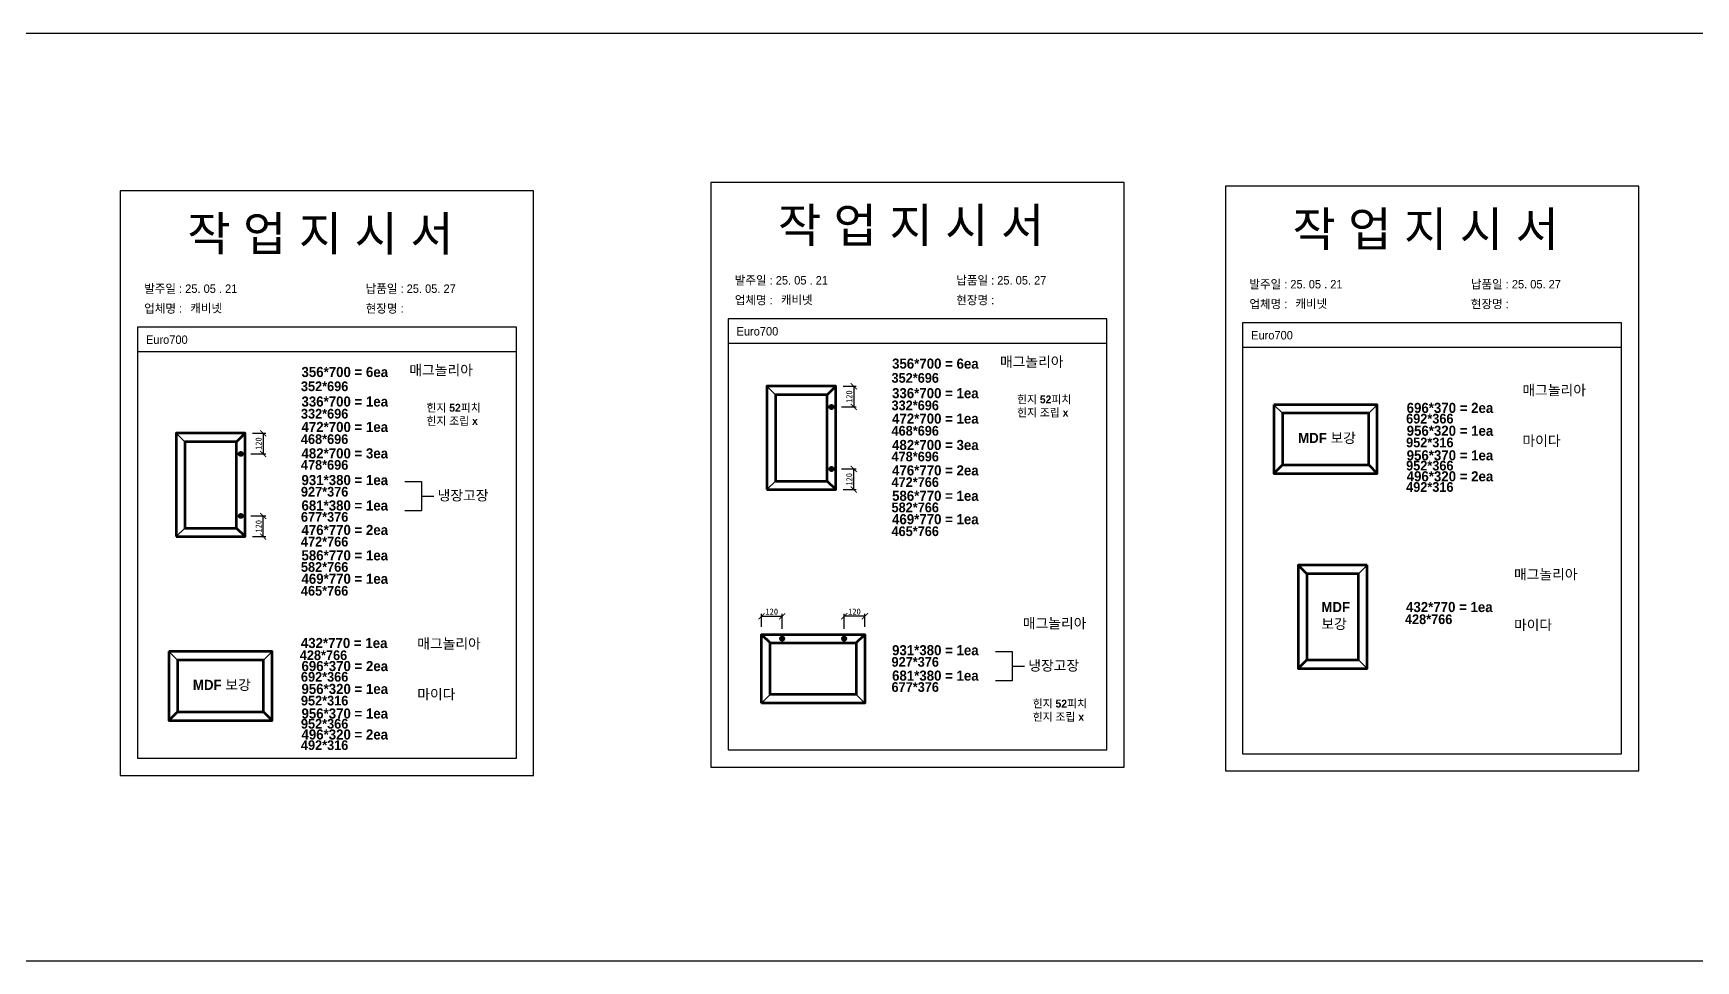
# Model space of a CAD drawing. Header units: millimetres. Extents: x -44117 to 256353, y -2095463 to 65325.
# Drawn here: x 111040 to 117796, y -122521 to -118752 of the extents above; entities that cross this region are included whole.
import ezdxf

# ---------------------------------------------------------------- set-up
doc = ezdxf.new("R2010")
doc.units = ezdxf.units.MM
doc.header["$LTSCALE"] = 10
doc.layers.add('Layer1', color=7, linetype='Continuous', lineweight=70)
doc.dimstyles.new('ISO-25', dxfattribs={"dimtxt": 2.5, "dimasz": 2.5, "dimexe": 1, "dimexo": 1, "dimtad": 1, "dimtxsty": 'Standard', "dimblk": 'ARCHTICK', "dimcen": 2.5, "dimadec": 0, "dimazin": 0, "dimtfac": 1, "dimtmove": 0, "dimatfit": 3, "dimfxl": 0, "dimarcsym": 0})

# ---------------------------------------------------------------- blocks, each defined once
blk = doc.blocks.new('_ArchTick')
at = {"color": 0, "linetype": 'ByBlock', "const_width": 0.15}
blk.add_lwpolyline([(-0.5, -0.5), (0.5, 0.5)], dxfattribs=at)
blk = doc.blocks.new('*D2675')
at = {"color": 0, "lineweight": -2}
for p, q in [((111924.1, -120713.3), (111984.5, -120713.3)), ((111974.5, -120797.3), (111974.5, -120713.3)), ((111931.1, -120797.3), (111984.5, -120797.3))]:
    blk.add_line(p, q, dxfattribs=at)
at = {"layer": 'Defpoints', "color": 0}
for p in [(111894.1, -120713.3), (111974.5, -120713.3), (111901.1, -120797.3)]:
    blk.add_point(p, dxfattribs=at)
at = {"color": 0, "lineweight": -2, "xscale": 25, "yscale": 25, "zscale": 25}
for p, rotation in [((111974.5, -120713.3), 90), ((111974.5, -120797.3), 270)]:
    blk.add_blockref('_ArchTick', p, dxfattribs=dict(at, rotation=rotation))
at = {"color": 0, "insert": (111955.8, -120755.3), "char_height": 25, "attachment_point": 5, "rotation": 90}
blk.add_mtext('120', dxfattribs=at)
blk = doc.blocks.new('*D2676')
at = {"color": 0, "lineweight": -2}
for p, q in [((111931.1, -120377.3), (111984.5, -120377.3)), ((111974.5, -120377.3), (111974.5, -120461.3)), ((111924.1, -120461.3), (111984.5, -120461.3))]:
    blk.add_line(p, q, dxfattribs=at)
at = {"layer": 'Defpoints', "color": 0}
for p in [(111901.1, -120377.3), (111894.1, -120461.3), (111974.5, -120461.3)]:
    blk.add_point(p, dxfattribs=at)
at = {"color": 0, "lineweight": -2, "xscale": 25, "yscale": 25, "zscale": 25}
for p, rotation in [((111974.5, -120377.3), 90), ((111974.5, -120461.3), 270)]:
    blk.add_blockref('_ArchTick', p, dxfattribs=dict(at, rotation=rotation))
at = {"color": 0, "insert": (111955.8, -120419.3), "char_height": 25, "attachment_point": 5, "rotation": 90}
blk.add_mtext('120', dxfattribs=at)
blk = doc.blocks.new('*D2681')
at = {"color": 0, "lineweight": -2}
for p, q in [((114324, -120522.4), (114384.4, -120522.4)), ((114374.4, -120606.4), (114374.4, -120522.4)), ((114331, -120606.4), (114384.4, -120606.4))]:
    blk.add_line(p, q, dxfattribs=at)
at = {"layer": 'Defpoints', "color": 0}
for p in [(114294, -120522.4), (114374.4, -120522.4), (114301, -120606.4)]:
    blk.add_point(p, dxfattribs=at)
at = {"color": 0, "lineweight": -2, "xscale": 25, "yscale": 25, "zscale": 25}
for p, rotation in [((114374.4, -120522.4), 90), ((114374.4, -120606.4), 270)]:
    blk.add_blockref('_ArchTick', p, dxfattribs=dict(at, rotation=rotation))
at = {"color": 0, "insert": (114355.7, -120564.4), "char_height": 25, "attachment_point": 5, "rotation": 90}
blk.add_mtext('120', dxfattribs=at)
blk = doc.blocks.new('*D2682')
at = {"color": 0, "lineweight": -2}
for p, q in [((114331, -120186.4), (114384.4, -120186.4)), ((114374.4, -120186.4), (114374.4, -120270.4)), ((114324, -120270.4), (114384.4, -120270.4))]:
    blk.add_line(p, q, dxfattribs=at)
at = {"layer": 'Defpoints', "color": 0}
for p in [(114301, -120186.4), (114294, -120270.4), (114374.4, -120270.4)]:
    blk.add_point(p, dxfattribs=at)
at = {"color": 0, "lineweight": -2, "xscale": 25, "yscale": 25, "zscale": 25}
for p, rotation in [((114374.4, -120186.4), 90), ((114374.4, -120270.4), 270)]:
    blk.add_blockref('_ArchTick', p, dxfattribs=dict(at, rotation=rotation))
at = {"color": 0, "insert": (114355.7, -120228.4), "char_height": 25, "attachment_point": 5, "rotation": 90}
blk.add_mtext('120', dxfattribs=at)
blk = doc.blocks.new('*D2683')
at = {"color": 0, "lineweight": -2}
for p, q in [((113999.1, -121164.5), (113999.1, -121111.1)), ((113999.1, -121121.1), (114083.1, -121121.1)), ((114083.1, -121171.5), (114083.1, -121111.1))]:
    blk.add_line(p, q, dxfattribs=at)
at = {"layer": 'Defpoints', "color": 0}
for p in [(114083.1, -121121.1), (113999.1, -121194.5), (114083.1, -121201.5)]:
    blk.add_point(p, dxfattribs=at)
at = {"color": 0, "lineweight": -2, "xscale": 25, "yscale": 25, "zscale": 25, "rotation": 180}
blk.add_blockref('_ArchTick', (113999.1, -121121.1), dxfattribs=at)
at = {"color": 0, "lineweight": -2, "xscale": 25, "yscale": 25, "zscale": 25}
blk.add_blockref('_ArchTick', (114083.1, -121121.1), dxfattribs=at)
at = {"color": 0, "insert": (114041.1, -121102.3), "char_height": 25, "attachment_point": 5}
blk.add_mtext('120', dxfattribs=at)
blk = doc.blocks.new('*D2684')
at = {"color": 0, "lineweight": -2}
for p, q in [((114335.1, -121171.5), (114335.1, -121111.1)), ((114419.1, -121121.1), (114335.1, -121121.1)), ((114419.1, -121164.5), (114419.1, -121111.1))]:
    blk.add_line(p, q, dxfattribs=at)
at = {"layer": 'Defpoints', "color": 0}
for p in [(114335.1, -121121.1), (114419.1, -121194.5), (114335.1, -121201.5)]:
    blk.add_point(p, dxfattribs=at)
at = {"color": 0, "lineweight": -2, "xscale": 25, "yscale": 25, "zscale": 25, "rotation": 180}
blk.add_blockref('_ArchTick', (114335.1, -121121.1), dxfattribs=at)
at = {"color": 0, "lineweight": -2, "xscale": 25, "yscale": 25, "zscale": 25}
blk.add_blockref('_ArchTick', (114419.1, -121121.1), dxfattribs=at)
at = {"color": 0, "insert": (114377.1, -121102.3), "char_height": 25, "attachment_point": 5}
blk.add_mtext('120', dxfattribs=at)

msp = doc.modelspace()

# ---------------------------------------------------------------- linework, layer by layer
at = {"color": 1}
for p, q in [((104284.32643, -118751.64315), (196553.47329, -118751.64315)), ((104284.32643, -122521.01995), (196553.47329, -122521.01995))]:
    msp.add_line(p, q, dxfattribs=at)
for p, q in [((115403.16485, -119912.78122), (113863.16485, -119912.78122)), ((113003.24164, -119946.77147), (111463.24164, -119946.77147)), ((117494.20577, -119928.67919), (115954.20577, -119928.67919)), ((113003.24164, -120046.77147), (111463.24164, -120046.77147)), ((115403.16485, -120012.78122), (113863.16485, -120012.78122)), ((117494.20577, -120028.67919), (115954.20577, -120028.67919)), ((114056.04304, -120221.37144), (114021.04304, -120186.37144)), ((116116.65921, -120296.11989), (116081.65921, -120261.11989)), ((116466.65921, -120296.11989), (116501.65921, -120261.11989)), ((111656.11983, -120412.31998), (111621.11983, -120377.31998)), ((114056.04304, -120571.37144), (114021.04304, -120606.37144)), ((112617.30817, -120632.60719), (112667.64077, -120632.60719)), ((111656.11983, -120762.31998), (111621.11983, -120797.31998)), ((116425.54482, -120948.066), (116460.54482, -120913.066)), ((111625.69508, -121299.64617), (111590.69508, -121264.64617)), ((111975.69508, -121299.64617), (112010.69508, -121264.64617)), ((115017.23138, -121324.11024), (115067.56398, -121324.11024)), ((116425.54482, -121298.066), (116460.54482, -121333.066)), ((114034.10791, -121439.45669), (113999.10791, -121474.45669)), ((114384.10791, -121439.45669), (114419.10791, -121474.45669))]:
    msp.add_line(p, q)
for points in [[(113793.16485, -121733.61149), (115473.16485, -121733.61149), (115473.16485, -119357.61149), (113793.16485, -119357.61149)], [(111393.24164, -121767.60175), (113073.24164, -121767.60175), (113073.24164, -119391.60175), (111393.24164, -119391.60175)], [(115884.20577, -121749.50946), (117564.20577, -121749.50946), (117564.20577, -119373.50946), (115884.20577, -119373.50946)]]:
    msp.add_lwpolyline(points, close=True)
for points in [[(113863.16485, -119912.78122), (113863.16485, -121663.61149), (115403.16485, -121663.61149), (115403.16485, -119912.78122)], [(111463.24164, -119946.77147), (111463.24164, -121697.60175), (113003.24164, -121697.60175), (113003.24164, -119946.77147)], [(115954.20577, -119928.67919), (115954.20577, -121679.50946), (117494.20577, -121679.50946), (117494.20577, -119928.67919)], [(112549.5465, -120573.31573), (112617.30817, -120573.31573), (112617.30817, -120691.89866), (112549.5465, -120691.89866)], [(114949.46971, -121264.81878), (115017.23138, -121264.81878), (115017.23138, -121383.40171), (114949.46971, -121383.40171)]]:
    msp.add_lwpolyline(points)
at = {"layer": 'Layer1'}
for p, q in [((114266.04304, -120221.37144), (114301.04304, -120186.37144)), ((114283.54304, -120259.87144), (114283.54304, -120280.87144)), ((111866.11983, -120412.31998), (111901.11983, -120377.31998)), ((111883.61983, -120450.81998), (111883.61983, -120471.81998)), ((114283.54304, -120511.87144), (114283.54304, -120532.87144)), ((116081.65921, -120541.11989), (116116.65921, -120506.11989)), ((116466.65921, -120506.11989), (116501.65921, -120541.11989)), ((114301.04304, -120606.37144), (114266.04304, -120571.37144)), ((114294.04304, -120522.37144), (114273.04304, -120522.37144)), ((111894.11983, -120713.31998), (111873.11983, -120713.31998)), ((111883.61983, -120702.81998), (111883.61983, -120723.81998)), ((111901.11983, -120797.31998), (111866.11983, -120762.31998)), ((116180.54482, -120913.066), (116215.54482, -120948.066)), ((113999.10791, -121194.45669), (114034.10791, -121229.45669)), ((114384.10791, -121229.45669), (114419.10791, -121194.45669)), ((114093.60791, -121211.95669), (114072.60791, -121211.95669)), ((114083.10791, -121201.45669), (114083.10791, -121222.45669)), ((114345.60791, -121211.95669), (114324.60791, -121211.95669)), ((116215.54482, -121298.066), (116180.54482, -121333.066)), ((111590.69508, -121544.64617), (111625.69508, -121509.64617)), ((111975.69508, -121509.64617), (112010.69508, -121544.64617))]:
    msp.add_line(p, q, dxfattribs=at)
for points in [[(114021.04304, -120606.37144), (114301.04304, -120606.37144), (114301.04304, -120186.37144), (114021.04304, -120186.37144)], [(114056.04304, -120571.37144), (114266.04304, -120571.37144), (114266.04304, -120221.37144), (114056.04304, -120221.37144)], [(114294.04304, -120270.37144), (114273.04304, -120270.37144)], [(116081.65921, -120261.11989), (116081.65921, -120541.11989), (116501.65921, -120541.11989), (116501.65921, -120261.11989)], [(116116.65921, -120296.11989), (116116.65921, -120506.11989), (116466.65921, -120506.11989), (116466.65921, -120296.11989)], [(111621.11983, -120797.31998), (111901.11983, -120797.31998), (111901.11983, -120377.31998), (111621.11983, -120377.31998)], [(111656.11983, -120762.31998), (111866.11983, -120762.31998), (111866.11983, -120412.31998), (111656.11983, -120412.31998)], [(111894.11983, -120461.31998), (111873.11983, -120461.31998)], [(116460.54482, -120913.066), (116180.54482, -120913.066), (116180.54482, -121333.066), (116460.54482, -121333.066)], [(116425.54482, -120948.066), (116215.54482, -120948.066), (116215.54482, -121298.066), (116425.54482, -121298.066)], [(113999.10791, -121474.45669), (113999.10791, -121194.45669), (114419.10791, -121194.45669), (114419.10791, -121474.45669)], [(114034.10791, -121439.45669), (114034.10791, -121229.45669), (114384.10791, -121229.45669), (114384.10791, -121439.45669)], [(114335.10791, -121201.45669), (114335.10791, -121222.45669)], [(111590.69508, -121264.64617), (111590.69508, -121544.64617), (112010.69508, -121544.64617), (112010.69508, -121264.64617)], [(111625.69508, -121299.64617), (111625.69508, -121509.64617), (111975.69508, -121509.64617), (111975.69508, -121299.64617)]]:
    msp.add_lwpolyline(points, close=True, dxfattribs=at)
for centre in [(114283.54304, -120270.37144), (111883.61983, -120461.31998), (114283.54304, -120522.37144), (111883.61983, -120713.31998), (114083.10791, -121211.95669), (114335.10791, -121211.95669)]:
    msp.add_circle(centre, 7, dxfattribs=at)

# ---------------------------------------------------------------- texts
at = {"attachment_point": 1}
for s, width, gutter_width, heights, insert, char_height in [('{\\fGulim|b0|i0|c129|p50;작 업 지 시 서}', 3307.3198183, 12.5, [-155.84554], (111666.04824, -119495.76426), 140), ('{\\fGulim|b0|i0|c129|p50;작 업 지 시 서}', 3307.3198183, 12.5, [-155.84554], (114065.97145, -119461.774), 140), ('{\\fGulim|b0|i0|c129|p50;작 업 지 시 서}', 3307.3198183, 12.5, [-155.84554], (116157.01237, -119477.67198), 140), ('{\\fGulim|b0|i0|c129|p50;발주일 : 25. 05 . 21}', 3307.3198183, 12.5, [34.50412], (111490.83889, -119772.48468), 34.3), ('{\\fGulim|b0|i0|c129|p50;납품일 : 25. 05. 27}', 3307.3198183, 12.5, [-37.67976], (112390.81687, -119772.48468), 34.3), ('{\\fGulim|b0|i0|c129|p50;발주일 : 25. 05 . 21}', 3307.3198183, 12.5, [34.50412], (113890.7621, -119738.49443), 34.3), ('{\\fGulim|b0|i0|c129|p50;납품일 : 25. 05. 27}', 3307.3198183, 12.5, [-37.67976], (114790.74008, -119738.49443), 34.3), ('{\\fGulim|b0|i0|c129|p50;발주일 : 25. 05 . 21}', 3307.3198183, 12.5, [34.50412], (115981.80302, -119754.3924), 34.3), ('{\\fGulim|b0|i0|c129|p50;납품일 : 25. 05. 27}', 3307.3198183, 12.5, [-37.67976], (116881.781, -119754.3924), 34.3), ('{\\fGulim|b0|i0|c129|p50;업체명 : }', 3307.3198183, 12.5, [36.11279], (113890.7621, -119819.1506), 34.3), ('{\\fGulim|b0|i0|c129|p50;캐비넷}', 3307.3198183, 12.5, [-38.31917], (114077.84068, -119817.95495), 34.3), ('{\\fGulim|b0|i0|c129|p50;현장명 : }', 3307.3198183, 12.5, [-38.2735], (114790.74008, -119819.1506), 34.3), ('{\\fGulim|b0|i0|c129|p50;업체명 : }', 3307.3198183, 12.5, [36.11279], (115981.80302, -119835.04858), 34.3), ('{\\fGulim|b0|i0|c129|p50;캐비넷}', 3307.3198183, 12.5, [-38.31917], (116168.88161, -119833.85292), 34.3), ('{\\fGulim|b0|i0|c129|p50;현장명 : }', 3307.3198183, 12.5, [-38.2735], (116881.781, -119835.04858), 34.3), ('{\\fGulim|b0|i0|c129|p50;업체명 : }', 3307.3198183, 12.5, [36.11279], (111490.83889, -119853.14086), 34.3), ('{\\fGulim|b0|i0|c129|p50;캐비넷}', 3307.3198183, 12.5, [-38.31917], (111677.91747, -119851.9452), 34.3), ('{\\fGulim|b0|i0|c129|p50;현장명 : }', 3307.3198183, 12.5, [-38.2735], (112390.81687, -119853.14086), 34.3), ('{\\fGulim|b0|i0|c129|p50;Euro700}', 3307.3198183, 12.5, [-35.25912], (111497.88109, -119979.80696), 34.3), ('{\\fGulim|b0|i0|c129|p50;Euro700}', 3307.3198183, 12.5, [-35.25912], (113897.8043, -119945.8167), 34.3), ('{\\fGulim|b0|i0|c129|p50;Euro700}', 3307.3198183, 12.5, [-35.25912], (115988.84522, -119961.71468), 34.3), ('{\\fGulim|b1|i0|c129|p50;356*700 = 6ea}', 2645.8558546, 10, [-42.24889], (112129.96591, -120107.68225), 41.16), ('{\\fGulim|b1|i0|c129|p50;매그놀리아}', 2645.8558546, 10, [-45.73333], (112568.34029, -120100.02055), 41.16), ('{\\fGulim|b1|i0|c129|p50;356*700 = 6ea}', 2645.8558546, 10, [-42.24889], (114529.88912, -120073.692), 41.16), ('{\\fGulim|b1|i0|c129|p50;매그놀리아}', 2645.8558546, 10, [-45.73333], (114968.2635, -120066.0303), 41.16), ('{\\fGulim|b1|i0|c129|p50;매그놀리아\\P\\P\\P마이다}', 2645.8558546, 10, [-253.38444], (117091.3443, -120181.59174), 41.16), ('{\\fGulim|b1|i0|c129|p50;336*700 = 1ea}', 2645.8558546, 10, [-42.30333], (112129.96591, -120227.76892), 41.16), ('{\\fGulim|b1|i0|c129|p50;336*700 = 1ea}', 2645.8558546, 10, [-42.30333], (114529.88912, -120193.77866), 41.16), ('{\\fGulim|b1|i0|c129|p50;힌지 52피치\\P힌지 조립 x}', 2074.603199, 7.84095, [-91.09968], (115037.55619, -120223.5119), 32.2733635), ('{\\fGulim|b1|i0|c129|p50;힌지 52피치\\P힌지 조립 x}', 2074.603199, 7.84095, [-91.09968], (112637.63298, -120257.50216), 32.2733635), ('{\\fGulim|b1|i0|c129|p50;472*700 = 1ea}', 2645.8558546, 10, [-42.30333], (114529.88912, -120297.09096), 41.16), ('{\\fGulim|b1|i0|c129|p50;696*370 = 2ea}', 2645.8558546, 10, [-42.24889], (116620.93004, -120253.54441), 41.16), ('{\\fGulim|b1|i0|c129|p50;472*700 = 1ea}', 2645.8558546, 10, [-42.30333], (112129.96591, -120331.08121), 41.16), ('{\\fGulim|b1|i0|c129|p50;MDF 보강}', 2645.8558546, 10, [-45.84222], (116179.86634, -120375.75994), 41.16), ('{\\fGulim|b1|i0|c129|p50;956*320 = 1ea}', 2645.8558546, 10, [-42.30333], (116620.93004, -120346.50115), 41.16), ('{\\fGulim|b1|i0|c129|p50;482*700 = 3ea}', 2645.8558546, 10, [-42.30333], (112129.96591, -120438.31676), 41.16), ('{\\fGulim|b1|i0|c129|p50;482*700 = 3ea}', 2645.8558546, 10, [-42.30333], (114529.88912, -120404.3265), 41.16), ('{\\fGulim|b1|i0|c129|p50;956*370 = 1ea}', 2645.8558546, 10, [-42.30333], (116620.93004, -120446.37437), 41.16), ('{\\fGulim|b1|i0|c129|p50;476*770 = 2ea}', 2645.8558546, 10, [-42.30333], (114529.88912, -120507.49805), 41.16), ('{\\fGulim|b1|i0|c129|p50;931*380 = 1ea}', 2645.8558546, 10, [-42.30333], (112129.96591, -120546.86005), 41.16), ('{\\fGulim|b1|i0|c129|p50;496*320 = 2ea}', 2645.8558546, 10, [-42.24889], (116620.93004, -120531.65074), 41.16), ('{\\fGulim|b1|i0|c129|p50;681*380 = 1ea}', 2645.8558546, 10, [-42.30333], (112129.96591, -120650.17234), 41.16), ('{\\fGulim|b1|i0|c129|p50;냉장고장}', 2645.8558546, 10, [-45.84222], (112683.44096, -120609.27105), 41.16), ('{\\fGulim|b1|i0|c129|p50;586*770 = 1ea}', 2645.8558546, 10, [-42.30333], (114529.88912, -120610.81034), 41.16), ('{\\fGulim|b1|i0|c129|p50;469*770 = 1ea}', 2645.8558546, 10, [-42.30333], (114529.88912, -120705.94706), 41.16), ('{\\fGulim|b1|i0|c129|p50;476*770 = 2ea}', 2645.8558546, 10, [-42.30333], (112129.96591, -120749.56138), 41.16), ('{\\fGulim|b1|i0|c129|p50;586*770 = 1ea}', 2645.8558546, 10, [-42.30333], (112129.96591, -120852.87367), 41.16), ('{\\fGulim|b1|i0|c129|p50;매그놀리아\\P\\P\\P마이다}', 2645.8558546, 10, [-253.38444], (117057.07941, -120929.91868), 41.16), ('{\\fGulim|b1|i0|c129|p50;469*770 = 1ea}', 2645.8558546, 10, [-42.30333], (112129.96591, -120948.01039), 41.16), ('{\\fGulim|b1|i0|c129|p50;매그놀리아}', 2645.8558546, 10, [-45.73333], (115061.17995, -121128.8876), 41.16), ('{\\fGulim|b1|i0|c129|p50;MDF \\P보강}', 2645.8558546, 10, [-114.55111], (116274.22984, -121062.98146), 41.16), ('{\\fGulim|b1|i0|c129|p50;432*770 = 1ea}', 2645.8558546, 10, [-42.30333], (116618.44494, -121062.84096), 41.16), ('{\\fGulim|b1|i0|c129|p50;432*770 = 1ea}', 2645.8558546, 10, [-42.30333], (112127.48081, -121209.06728), 41.16), ('{\\fGulim|b1|i0|c129|p50;매그놀리아\\P\\P\\P마이다}', 2645.8558546, 10, [-253.38444], (112600.38017, -121211.40714), 41.16), ('{\\fGulim|b1|i0|c129|p50;931*380 = 1ea}', 2645.8558546, 10, [-42.30333], (114529.88912, -121238.3631), 41.16), ('{\\fGulim|b1|i0|c129|p50;696*370 = 2ea}', 2645.8558546, 10, [-42.24889], (112129.96591, -121302.72368), 41.16), ('{\\fGulim|b1|i0|c129|p50;냉장고장}', 2645.8558546, 10, [-45.84222], (115083.36417, -121300.7741), 41.16), ('{\\fGulim|b1|i0|c129|p50;MDF 보강}', 2645.8558546, 10, [-45.84222], (111688.90221, -121379.28623), 41.16), ('{\\fGulim|b1|i0|c129|p50;956*320 = 1ea}', 2645.8558546, 10, [-42.30333], (112129.96591, -121395.68042), 41.16), ('{\\fGulim|b1|i0|c129|p50;681*380 = 1ea}', 2645.8558546, 10, [-42.30333], (114529.88912, -121341.67539), 41.16), ('{\\fGulim|b1|i0|c129|p50;힌지 52피치\\P힌지 조립 x}', 2074.603199, 7.84095, [-91.09968], (115101.15802, -121459.90422), 32.2733635), ('{\\fGulim|b1|i0|c129|p50;956*370 = 1ea}', 2645.8558546, 10, [-42.30333], (112129.96591, -121495.55364), 41.16), ('{\\fGulim|b1|i0|c129|p50;496*320 = 2ea}', 2645.8558546, 10, [-42.24889], (112129.96591, -121580.83001), 41.16)]:
    msp.add_mtext_dynamic_manual_height_columns(s, width=width, gutter_width=gutter_width, heights=heights, dxfattribs=dict(at, insert=insert, char_height=char_height))
at = {"color": 1, "char_height": 39.5136, "attachment_point": 1}
for s, heights, insert in [('{\\fGulim|b1|i0|c129|p50;352*696}', [-40.50667], (112127.73086, -120166.63459)), ('{\\fGulim|b1|i0|c129|p50;352*696}', [-40.50667], (114527.65407, -120132.64433)), ('{\\fGulim|b1|i0|c129|p50;332*696}', [-40.50667], (114527.65407, -120244.1277)), ('{\\fGulim|b1|i0|c129|p50;332*696}', [-40.50667], (112127.73086, -120278.11795)), ('{\\fGulim|b1|i0|c129|p50;692*366}', [-40.50667], (116618.69499, -120298.11992)), ('{\\fGulim|b1|i0|c129|p50;468*696}', [-40.55893], (112127.73086, -120381.3715)), ('{\\fGulim|b1|i0|c129|p50;468*696}', [-40.55893], (114527.65407, -120347.38124)), ('{\\fGulim|b1|i0|c129|p50;478*696}', [-40.6112], (114527.65407, -120452.09447)), ('{\\fGulim|b1|i0|c129|p50;952*316}', [-40.6112], (116618.69499, -120394.92012)), ('{\\fGulim|b1|i0|c129|p50;478*696}', [-40.6112], (112127.73086, -120486.08473)), ('{\\fGulim|b1|i0|c129|p50;952*366}', [-40.50667], (116618.69499, -120488.95565)), ('{\\fGulim|b1|i0|c129|p50;472*766}', [-40.6112], (114527.65407, -120555.93315)), ('{\\fGulim|b1|i0|c129|p50;492*316}', [-40.6112], (116618.69499, -120575.96584)), ('{\\fGulim|b1|i0|c129|p50;927*376}', [-40.55893], (112127.73086, -120595.17702)), ('{\\fGulim|b1|i0|c129|p50;677*376}', [-40.55893], (112127.73086, -120697.355)), ('{\\fGulim|b1|i0|c129|p50;582*766}', [-40.55893], (114527.65407, -120658.87939)), ('{\\fGulim|b1|i0|c129|p50;465*766}', [-40.6112], (114527.65407, -120755.67959)), ('{\\fGulim|b1|i0|c129|p50;472*766}', [-40.6112], (112127.73086, -120797.99648)), ('{\\fGulim|b1|i0|c129|p50;582*766}', [-40.55893], (112127.73086, -120900.94272)), ('{\\fGulim|b1|i0|c129|p50;465*766}', [-40.6112], (112127.73086, -120997.74292)), ('{\\fGulim|b1|i0|c129|p50;428*766}', [-40.6112], (116614.07871, -121113.36848)), ('{\\fGulim|b1|i0|c129|p50;428*766}', [-40.6112], (112123.11458, -121259.5948)), ('{\\fGulim|b1|i0|c129|p50;927*376}', [-40.55893], (114527.65407, -121286.68007)), ('{\\fGulim|b1|i0|c129|p50;692*366}', [-40.50667], (112127.73086, -121347.29919)), ('{\\fGulim|b1|i0|c129|p50;677*376}', [-40.55893], (114527.65407, -121388.85805)), ('{\\fGulim|b1|i0|c129|p50;952*316}', [-40.6112], (112127.73086, -121444.09939)), ('{\\fGulim|b1|i0|c129|p50;952*366}', [-40.50667], (112127.73086, -121538.13492)), ('{\\fGulim|b1|i0|c129|p50;492*316}', [-40.6112], (112127.73086, -121625.14511))]:
    msp.add_mtext_dynamic_manual_height_columns(s, width=2540.0216204, gutter_width=9.6, heights=heights, dxfattribs=dict(at, insert=insert))

# ---------------------------------------------------------------- dimensions: what is measured, and where the dimension line sits
for base, p1, p2, picture, middle in [((114374.43477, -120270.37144), (114301.04304, -120186.37144), (114294.04304, -120270.37144), '*D2682', (114355.68477, -120228.37144)), ((111974.51156, -120461.31998), (111901.11983, -120377.31998), (111894.11983, -120461.31998), '*D2676', (111955.76156, -120419.31998)), ((114374.43477, -120522.37144), (114301.04304, -120606.37144), (114294.04304, -120522.37144), '*D2681', (114355.68477, -120564.37144)), ((111974.51156, -120713.31998), (111901.11983, -120797.31998), (111894.11983, -120713.31998), '*D2675', (111955.76156, -120755.31998))]:
    dim = msp.add_linear_dim(base=base, p1=p1, p2=p2, angle=90, text='120', dimstyle='ISO-25', override={"dimscale": 10, "dimexo": 3, "dimtxsty": 'Standard'})
    dim.commit()
    dim.dimension.update_dxf_attribs({"geometry": picture, "text_midpoint": middle})
for base, p1, p2, picture, middle in [((114083.10791, -121121.06497), (113999.10791, -121194.45669), (114083.10791, -121201.45669), '*D2683', (114041.10791, -121102.31497)), ((114335.10791, -121121.06497), (114419.10791, -121194.45669), (114335.10791, -121201.45669), '*D2684', (114377.10791, -121102.31497))]:
    dim = msp.add_linear_dim(base=base, p1=p1, p2=p2, text='120', dimstyle='ISO-25', override={"dimscale": 10, "dimexo": 3, "dimtxsty": 'Standard'})
    dim.commit()
    dim.dimension.update_dxf_attribs({"geometry": picture, "text_midpoint": middle})

doc.saveas('drawing.dxf')
